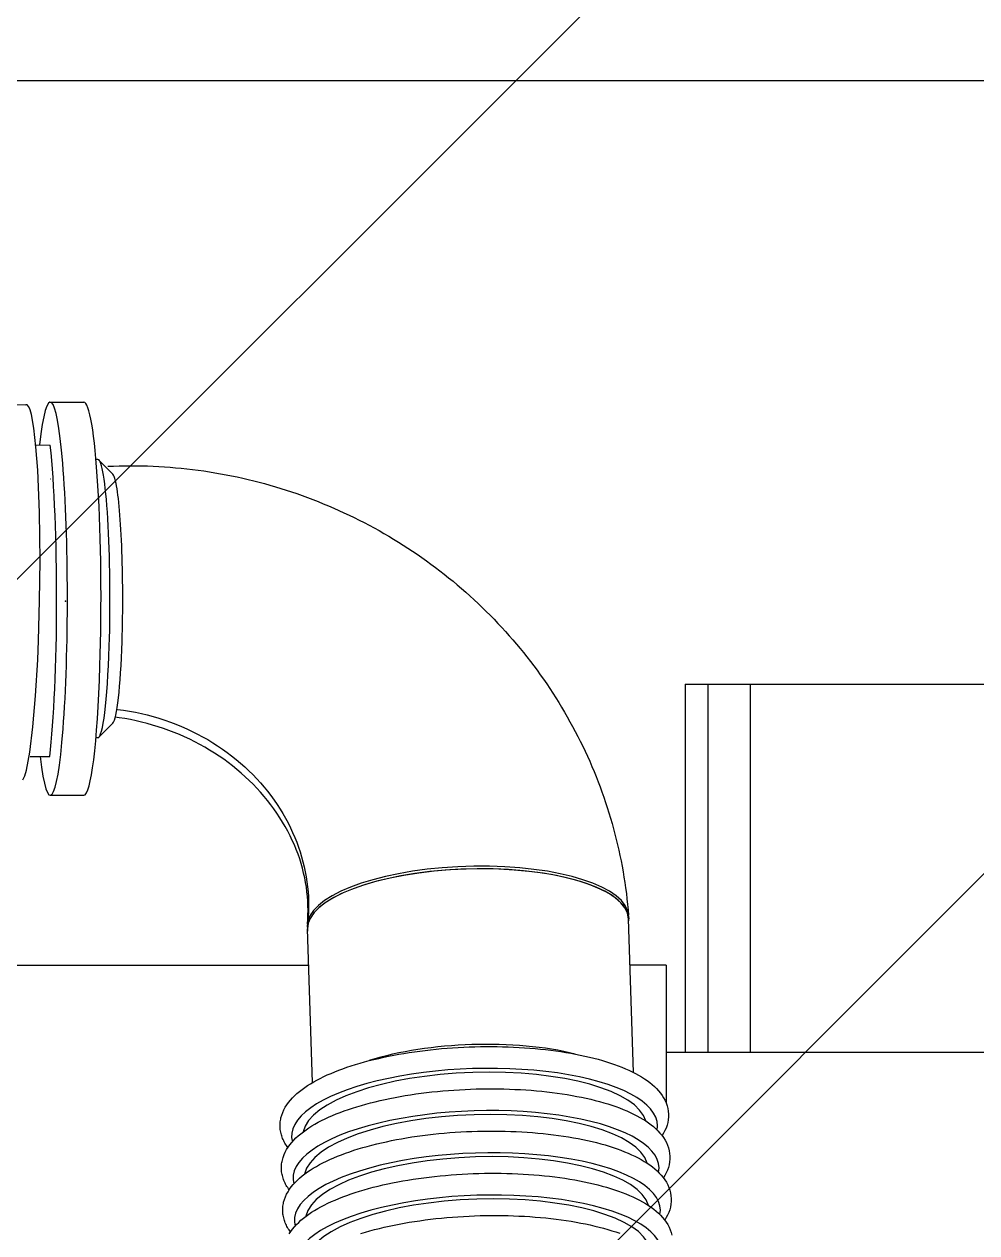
# Model space of a CAD drawing. Header units: millimetres. Extents: x 1084702 to 1166801, y 36632 to 124519.
# Drawn here: x 1103497.4 to 1103836.4, y 48082.1 to 48512.3 of the extents above; entities that cross this region are included whole.
import ezdxf

# ---------------------------------------------------------------- set-up
doc = ezdxf.new("R2010")
doc.units = ezdxf.units.MM
doc.header["$LTSCALE"] = 250
doc.layers.get('0').update_dxf_attribs({"color": 255})
doc.layers.add('%posline', color=240, linetype='Continuous')
doc.layers.add('%symbol', color=1, linetype='Continuous')
doc.styles.add('ROMANS', font='ROMANS.shx', dxfattribs={"height": 100})
doc.dimstyles.new('dott', dxfattribs={"dimscale": 100, "dimtxt": 150, "dimasz": 0.01, "dimexe": 0.5, "dimexo": 1, "dimgap": 1, "dimtad": 1, "dimdsep": 46, "dimtxsty": 'ROMANS', "dimcen": 1.5, "dimclrd": 1, "dimclre": 1, "dimclrt": 2, "dimazin": 2, "dimtfac": 1, "dimtmove": 2, "dimatfit": 3, "dimldrblk": 'DOT', "dimfxl": 1, "dimtvp": 100, "dimtolj": 1, "dimarcsym": 0})

# ---------------------------------------------------------------- blocks, each defined once
blk = doc.blocks.new('_Dot')
at = {"color": 0, "linetype": 'ByBlock', "lineweight": -2}
blk.add_line((-0.5, 0), (-1, 0), dxfattribs=at)
at = {"color": 0, "linetype": 'ByBlock', "const_width": 0.5}
blk.add_lwpolyline([(-0.25, 0, 1), (0.25, 0, 1)], format="xyb", close=True, dxfattribs=at)
blk = doc.blocks.new('GENERATOR-CENTER')
for p, q in [((-3075.61, 660), (274.39, 660)), ((-1324.23, 544.57), (-1319.81, 544.5)), ((-1319.3, 544.44), (-1319.81, 544.52)), ((-1318.8, 543.83), (-1319.3, 544.44)), ((-1318.31, 542.7), (-1318.8, 543.83)), ((-1317.84, 541.04), (-1318.31, 542.7)), ((-1311.13, 545.5), (-1299.18, 545.5)), ((-1316.97, 536.22), (-1317.84, 541.04)), ((-1316.22, 529.53), (-1316.97, 536.22)), ((-1316.65, 530.25), (-1311.15, 530.08)), ((-1315.61, 521.18), (-1316.22, 529.53)), ((-1294.2, 525), (-1294.87, 525)), ((-1315, 506.15), (-1315.61, 521.18)), ((-1288.88, 519.83), (-1293.82, 524.81)), ((-1290.6, 522.62), (-1288.6, 522.7)), ((-1288.6, 522.7), (-1286.6, 522.77)), ((-1286.6, 522.77), (-1284.59, 522.8)), ((-1284.59, 522.8), (-1282.59, 522.82)), ((-1282.59, 522.82), (-1280.58, 522.81)), ((-1280.58, 522.81), (-1278.57, 522.78)), ((-1278.57, 522.78), (-1276.56, 522.72)), ((-1276.56, 522.72), (-1274.55, 522.65)), ((-1274.55, 522.65), (-1272.54, 522.55)), ((-1272.54, 522.55), (-1270.53, 522.43)), ((-1270.53, 522.43), (-1268.52, 522.28)), ((-1268.52, 522.28), (-1266.52, 522.12)), ((-1266.52, 522.12), (-1264.51, 521.93)), ((-1264.51, 521.93), (-1262.51, 521.72)), ((-1262.51, 521.72), (-1260.51, 521.48)), ((-1260.51, 521.48), (-1258.51, 521.23)), ((-1258.51, 521.23), (-1256.51, 520.95)), ((-1256.51, 520.95), (-1254.52, 520.65)), ((-1254.52, 520.65), (-1252.53, 520.33)), ((-1311.09, 517.99), (-1311.18, 517.99)), ((-1252.53, 520.33), (-1250.55, 519.98)), ((-1250.55, 519.98), (-1248.57, 519.62)), ((-1248.57, 519.62), (-1246.6, 519.23)), ((-1246.6, 519.23), (-1244.63, 518.82)), ((-1244.63, 518.82), (-1242.67, 518.39)), ((-1242.67, 518.39), (-1240.71, 517.93)), ((-1240.71, 517.93), (-1238.76, 517.46)), ((-1238.76, 517.46), (-1236.82, 516.96)), ((-1236.82, 516.96), (-1234.89, 516.44)), ((-1234.89, 516.44), (-1232.96, 515.9)), ((-1232.96, 515.9), (-1231.03, 515.34)), ((-1231.03, 515.34), (-1229.11, 514.76)), ((-1229.11, 514.76), (-1227.2, 514.15)), ((-1227.2, 514.15), (-1225.29, 513.52)), ((-1225.29, 513.52), (-1223.39, 512.88)), ((-1223.39, 512.88), (-1221.5, 512.21)), ((-1221.5, 512.21), (-1219.61, 511.51)), ((-1219.61, 511.51), (-1217.73, 510.8)), ((-1217.73, 510.8), (-1215.86, 510.07)), ((-1215.86, 510.07), (-1213.99, 509.31)), ((-1213.99, 509.31), (-1212.14, 508.54)), ((-1212.14, 508.54), (-1210.29, 507.75)), ((-1210.29, 507.75), (-1208.45, 506.93)), ((-1314.79, 489.07), (-1315, 506.15)), ((-1208.45, 506.93), (-1206.63, 506.1)), ((-1206.63, 506.1), (-1204.81, 505.24)), ((-1204.81, 505.24), (-1203, 504.37)), ((-1203, 504.37), (-1201.2, 503.47)), ((-1201.2, 503.47), (-1199.42, 502.56)), ((-1199.42, 502.56), (-1197.64, 501.63)), ((-1197.64, 501.63), (-1195.88, 500.68)), ((-1195.88, 500.68), (-1194.13, 499.71)), ((-1194.13, 499.71), (-1192.39, 498.72)), ((-1192.39, 498.72), (-1190.66, 497.71)), ((-1190.66, 497.71), (-1188.95, 496.69)), ((-1188.95, 496.69), (-1187.25, 495.64)), ((-1187.25, 495.64), (-1185.56, 494.58)), ((-1185.56, 494.58), (-1183.89, 493.5)), ((-1183.89, 493.5), (-1182.23, 492.4)), ((-1182.23, 492.4), (-1180.58, 491.28)), ((-1180.58, 491.28), (-1178.94, 490.14)), ((-1314.92, 474.76), (-1314.79, 489.07)), ((-1178.94, 490.14), (-1177.31, 488.99)), ((-1177.31, 488.99), (-1175.7, 487.81)), ((-1175.7, 487.81), (-1174.1, 486.62)), ((-1174.1, 486.62), (-1172.51, 485.41)), ((-1172.51, 485.41), (-1170.94, 484.18)), ((-1170.94, 484.18), (-1169.38, 482.93)), ((-1169.38, 482.93), (-1167.83, 481.67)), ((-1167.83, 481.67), (-1166.3, 480.39)), ((-1166.3, 480.39), (-1164.78, 479.09)), ((-1164.78, 479.09), (-1163.28, 477.78)), ((-1163.28, 477.78), (-1161.79, 476.45)), ((-1315.32, 460.58), (-1314.92, 474.76)), ((-1161.79, 476.45), (-1160.32, 475.1)), ((-1160.32, 475.1), (-1158.87, 473.74)), ((-1158.87, 473.74), (-1157.43, 472.36)), ((-1157.43, 472.36), (-1156, 470.97)), ((-1156, 470.97), (-1154.6, 469.56)), ((-1154.6, 469.56), (-1153.21, 468.14)), ((-1153.21, 468.14), (-1151.83, 466.71)), ((-1151.83, 466.71), (-1150.48, 465.26)), ((-1150.48, 465.26), (-1149.14, 463.79)), ((-1315.61, 453.74), (-1315.32, 460.58)), ((-1149.14, 463.79), (-1147.82, 462.32)), ((-1147.82, 462.32), (-1146.52, 460.82)), ((-1146.52, 460.82), (-1145.24, 459.32)), ((-1145.24, 459.32), (-1143.97, 457.8)), ((-1143.97, 457.8), (-1142.73, 456.27)), ((-1142.73, 456.27), (-1141.5, 454.73)), ((-1316.36, 440.95), (-1315.61, 453.74)), ((-1141.5, 454.73), (-1140.29, 453.17)), ((-1140.29, 453.17), (-1139.09, 451.59)), ((-1139.09, 451.59), (-1137.92, 450)), ((-1137.92, 450), (-1136.76, 448.4)), ((-1136.76, 448.4), (-1135.62, 446.78)), ((-1135.62, 446.78), (-1134.5, 445.16)), ((-1134.5, 445.16), (-1133.39, 443.51)), ((-1133.39, 443.51), (-1132.31, 441.86)), ((-1085.25, 445), (-282.75, 445)), ((-1085.25, 445), (-1085.25, 314)), ((-1077, 314), (-1077, 445)), ((-1062, 314), (-1062, 445)), ((-1317.3, 429.82), (-1316.36, 440.95)), ((-1132.31, 441.86), (-1131.24, 440.19)), ((-1131.24, 440.19), (-1130.2, 438.52)), ((-1287.42, 436.09), (-1287.26, 436.07)), ((-1287.26, 436.07), (-1285.1, 435.78)), ((-1285.1, 435.78), (-1282.95, 435.44)), ((-1282.95, 435.44), (-1280.81, 435.04)), ((-1280.81, 435.04), (-1278.7, 434.59)), ((-1278.7, 434.59), (-1276.6, 434.09)), ((-1130.2, 438.52), (-1129.17, 436.83)), ((-1129.17, 436.83), (-1128.16, 435.13)), ((-1128.16, 435.13), (-1127.17, 433.42)), ((-1288.88, 431.17), (-1293.82, 426.19)), ((-1286.61, 433.1), (-1287.99, 433.29)), ((-1284.61, 432.79), (-1286.61, 433.1)), ((-1282.62, 432.42), (-1284.61, 432.79)), ((-1280.63, 432.01), (-1282.62, 432.42)), ((-1278.65, 431.56), (-1280.63, 432.01)), ((-1276.69, 431.06), (-1278.65, 431.56)), ((-1274.73, 430.51), (-1276.69, 431.06)), ((-1276.6, 434.09), (-1274.52, 433.53)), ((-1272.79, 429.92), (-1274.73, 430.51)), ((-1274.52, 433.53), (-1272.46, 432.93)), ((-1272.46, 432.93), (-1270.42, 432.27)), ((-1270.42, 432.27), (-1268.41, 431.57)), ((-1268.41, 431.57), (-1266.42, 430.81)), ((-1266.42, 430.81), (-1264.46, 430.01)), ((-1127.17, 433.42), (-1126.2, 431.69)), ((-1126.2, 431.69), (-1125.25, 429.96)), ((-1318.4, 420.87), (-1317.3, 429.82)), ((-1294.2, 426), (-1294.87, 426)), ((-1270.86, 429.29), (-1272.79, 429.92)), ((-1268.96, 428.61), (-1270.86, 429.29)), ((-1267.07, 427.89), (-1268.96, 428.61)), ((-1265.2, 427.12), (-1267.07, 427.89)), ((-1263.35, 426.31), (-1265.2, 427.12)), ((-1264.46, 430.01), (-1262.53, 429.16)), ((-1261.52, 425.45), (-1263.35, 426.31)), ((-1262.53, 429.16), (-1260.62, 428.26)), ((-1260.62, 428.26), (-1258.75, 427.31)), ((-1258.75, 427.31), (-1256.91, 426.33)), ((-1256.91, 426.33), (-1255.1, 425.3)), ((-1125.25, 429.96), (-1124.33, 428.22)), ((-1124.33, 428.22), (-1123.42, 426.47)), ((-1123.42, 426.47), (-1122.53, 424.71)), ((-1259.71, 424.55), (-1261.52, 425.45)), ((-1257.93, 423.61), (-1259.71, 424.55)), ((-1256.17, 422.63), (-1257.93, 423.61)), ((-1254.43, 421.61), (-1256.17, 422.63)), ((-1255.1, 425.3), (-1253.32, 424.22)), ((-1253.32, 424.22), (-1251.58, 423.11)), ((-1251.58, 423.11), (-1249.88, 421.95)), ((-1249.88, 421.95), (-1248.21, 420.76)), ((-1122.53, 424.71), (-1121.66, 422.94)), ((-1121.66, 422.94), (-1120.82, 421.16)), ((-1319.6, 414.5), (-1318.4, 420.87)), ((-1318.34, 419.26), (-1311.33, 419.26)), ((-1252.73, 420.55), (-1254.43, 421.61)), ((-1251.06, 419.45), (-1252.73, 420.55)), ((-1249.42, 418.32), (-1251.06, 419.45)), ((-1247.81, 417.15), (-1249.42, 418.32)), ((-1248.21, 420.76), (-1246.59, 419.53)), ((-1246.59, 419.53), (-1245, 418.26)), ((-1245, 418.26), (-1243.45, 416.95)), ((-1120.82, 421.16), (-1119.99, 419.38)), ((-1119.99, 419.38), (-1119.19, 417.59)), ((-1119.19, 417.59), (-1118.41, 415.79)), ((-1320.22, 412.38), (-1319.6, 414.5)), ((-1246.25, 415.95), (-1247.81, 417.15)), ((-1244.71, 414.71), (-1246.25, 415.95)), ((-1243.21, 413.43), (-1244.71, 414.71)), ((-1243.45, 416.95), (-1241.95, 415.61)), ((-1241.75, 412.12), (-1243.21, 413.43)), ((-1241.95, 415.61), (-1240.48, 414.24)), ((-1240.48, 414.24), (-1239.06, 412.84)), ((-1118.41, 415.79), (-1117.65, 413.98)), ((-1117.65, 413.98), (-1116.91, 412.16)), ((-1320.84, 411.01), (-1320.22, 412.38)), ((-1240.32, 410.78), (-1241.75, 412.12)), ((-1238.94, 409.4), (-1240.32, 410.78)), ((-1239.06, 412.84), (-1237.69, 411.4)), ((-1237.59, 408), (-1238.94, 409.4)), ((-1237.69, 411.4), (-1236.36, 409.94)), ((-1236.36, 409.94), (-1235.07, 408.44)), ((-1116.91, 412.16), (-1116.19, 410.34)), ((-1116.19, 410.34), (-1115.5, 408.51)), ((-1311.13, 405.5), (-1299.18, 405.5)), ((-1236.29, 406.57), (-1237.59, 408)), ((-1235.03, 405.12), (-1236.29, 406.57)), ((-1235.07, 408.44), (-1233.84, 406.92)), ((-1233.81, 403.64), (-1235.03, 405.12)), ((-1233.84, 406.92), (-1232.65, 405.38)), ((-1232.65, 405.38), (-1231.5, 403.8)), ((-1115.5, 408.51), (-1114.82, 406.68)), ((-1114.82, 406.68), (-1114.17, 404.83)), ((-1114.17, 404.83), (-1113.54, 402.97)), ((-1232.65, 402.14), (-1233.81, 403.64)), ((-1231.53, 400.63), (-1232.65, 402.14)), ((-1230.46, 399.09), (-1231.53, 400.63)), ((-1231.5, 403.8), (-1230.41, 402.21)), ((-1230.41, 402.21), (-1229.36, 400.6)), ((-1229.36, 400.6), (-1228.37, 398.96)), ((-1113.54, 402.97), (-1112.93, 401.11)), ((-1112.93, 401.11), (-1112.34, 399.24)), ((-1229.43, 397.52), (-1230.46, 399.09)), ((-1228.45, 395.94), (-1229.43, 397.52)), ((-1227.52, 394.34), (-1228.45, 395.94)), ((-1228.37, 398.96), (-1227.42, 397.31)), ((-1227.42, 397.31), (-1226.52, 395.64)), ((-1112.34, 399.24), (-1111.78, 397.37)), ((-1111.78, 397.37), (-1111.23, 395.48)), ((-1226.64, 392.73), (-1227.52, 394.34)), ((-1225.8, 391.1), (-1226.64, 392.73)), ((-1226.52, 395.64), (-1225.68, 393.95)), ((-1225.68, 393.95), (-1224.89, 392.25)), ((-1224.89, 392.25), (-1224.14, 390.53)), ((-1111.23, 395.48), (-1110.71, 393.59)), ((-1110.71, 393.59), (-1110.21, 391.7)), ((-1110.21, 391.7), (-1109.73, 389.8)), ((-1225.02, 389.46), (-1225.8, 391.1)), ((-1224.28, 387.81), (-1225.02, 389.46)), ((-1223.6, 386.15), (-1224.28, 387.81)), ((-1224.14, 390.53), (-1223.45, 388.8)), ((-1223.45, 388.8), (-1222.81, 387.07)), ((-1109.73, 389.8), (-1109.27, 387.89)), ((-1109.27, 387.89), (-1108.83, 385.98)), ((-1222.97, 384.49), (-1223.6, 386.15)), ((-1222.39, 382.83), (-1222.97, 384.49)), ((-1222.81, 387.07), (-1222.23, 385.32)), ((-1222.23, 385.32), (-1221.69, 383.56)), ((-1221.69, 383.56), (-1221.21, 381.8)), ((-1108.83, 385.98), (-1108.42, 384.06)), ((-1108.42, 384.06), (-1108.03, 382.15)), ((-1221.87, 381.17), (-1222.39, 382.83)), ((-1221.39, 379.5), (-1221.87, 381.17)), ((-1220.97, 377.83), (-1221.39, 379.5)), ((-1221.21, 381.8), (-1220.78, 380.04)), ((-1220.78, 380.04), (-1220.4, 378.27)), ((-1108.03, 382.15), (-1107.66, 380.22)), ((-1107.66, 380.22), (-1107.31, 378.3)), ((-1220.6, 376.16), (-1220.97, 377.83)), ((-1220.28, 374.48), (-1220.6, 376.16)), ((-1220.4, 378.27), (-1220.08, 376.49)), ((-1220.01, 372.81), (-1220.28, 374.48)), ((-1220.08, 376.49), (-1219.8, 374.72)), ((-1219.8, 374.72), (-1219.58, 372.95)), ((-1107.31, 378.3), (-1106.99, 376.37)), ((-1106.99, 376.37), (-1106.69, 374.43)), ((-1106.69, 374.43), (-1106.41, 372.5)), ((-1219.79, 371.15), (-1220.01, 372.81)), ((-1219.62, 369.48), (-1219.79, 371.15)), ((-1219.58, 372.95), (-1219.41, 371.18)), ((-1219.41, 371.18), (-1219.3, 369.41)), ((-1106.41, 372.5), (-1106.15, 370.56)), ((-1106.15, 370.56), (-1105.92, 368.62)), ((-1219.5, 367.83), (-1219.62, 369.48)), ((-1219.43, 366.18), (-1219.5, 367.83)), ((-1219.41, 364.54), (-1219.43, 366.18)), ((-1219.3, 369.41), (-1219.23, 367.65)), ((-1219.22, 365.89), (-1219.26, 364.14)), ((-1219.23, 367.65), (-1219.22, 365.89)), ((-1105.92, 368.62), (-1105.7, 366.68)), ((-1105.7, 366.68), (-1105.52, 364.74)), ((-1219.52, 361.3), (-1219.44, 362.91)), ((-1219.34, 362.4), (-1219.48, 360.67)), ((-1219.44, 362.91), (-1219.41, 364.54)), ((-1219.26, 364.14), (-1219.34, 362.4)), ((-1105.52, 364.74), (-1105.35, 362.8)), ((-1103.61, 306.85), (-1105.35, 361.55)), ((-1105.33, 362.49), (-1105.3, 361.55)), ((-1219.67, 358.86), (-1219.64, 357.92)), ((-1219.64, 359.7), (-1219.52, 361.3)), ((-1217.86, 303.22), (-1219.59, 357.92)), ((-1325.61, 345.06), (-1219.18, 345.06)), ((-1092, 345), (-1104.83, 345)), ((-1092, 345), (-1092, 296.01)), ((-1183.42, 313.92), (-1181.54, 314.2)), ((-1181.54, 314.2), (-1179.65, 314.46)), ((-1179.65, 314.46), (-1177.73, 314.7)), ((-1177.73, 314.7), (-1175.81, 314.92)), ((-1175.81, 314.92), (-1173.87, 315.13)), ((-1173.87, 315.13), (-1171.91, 315.31)), ((-1171.91, 315.31), (-1169.95, 315.47)), ((-1169.95, 315.47), (-1167.98, 315.61)), ((-1167.98, 315.61), (-1166.01, 315.74)), ((-1166.01, 315.74), (-1164.03, 315.84)), ((-1164.03, 315.84), (-1162.04, 315.92)), ((-1162.04, 315.92), (-1160.06, 315.99)), ((-1160.06, 315.99), (-1158.07, 316.03)), ((-1158.07, 316.03), (-1156.09, 316.05)), ((-1156.09, 316.05), (-1154.11, 316.05)), ((-1154.11, 316.05), (-1152.13, 316.03)), ((-1152.13, 316.03), (-1150.17, 316)), ((-1150.17, 316), (-1148.21, 315.94)), ((-1148.21, 315.94), (-1146.26, 315.86)), ((-1146.26, 315.86), (-1144.32, 315.76)), ((-1144.32, 315.76), (-1142.4, 315.64)), ((-1142.4, 315.64), (-1140.49, 315.5)), ((-1140.49, 315.5), (-1138.6, 315.34)), ((-1138.6, 315.34), (-1136.72, 315.16)), ((-1136.72, 315.16), (-1134.87, 314.96)), ((-1134.87, 314.96), (-1133.04, 314.74)), ((-1133.04, 314.74), (-1131.23, 314.5)), ((-1131.23, 314.5), (-1129.44, 314.24)), ((-1129.44, 314.24), (-1127.68, 313.97)), ((-1202.48, 309.67), (-1200.9, 310.14)), ((-1200.9, 310.14), (-1199.28, 310.6)), ((-1199.28, 310.6), (-1197.63, 311.04)), ((-1197.63, 311.04), (-1195.95, 311.46)), ((-1195.95, 311.46), (-1194.23, 311.86)), ((-1194.23, 311.86), (-1192.49, 312.25)), ((-1192.49, 312.25), (-1190.73, 312.62)), ((-1190.73, 312.62), (-1188.94, 312.97)), ((-1188.94, 312.97), (-1187.12, 313.31)), ((-1187.12, 313.31), (-1185.28, 313.62)), ((-1185.28, 313.62), (-1183.42, 313.92)), ((-1127.68, 313.97), (-1125.95, 313.67)), ((-1125.95, 313.67), (-1124.24, 313.36)), ((-1124.24, 313.36), (-1122.57, 313.02)), ((-1122.57, 313.02), (-1120.92, 312.67)), ((-1120.92, 312.67), (-1119.31, 312.3)), ((-1119.31, 312.3), (-1117.73, 311.91)), ((-1117.73, 311.91), (-1116.19, 311.51)), ((-1116.19, 311.51), (-1114.68, 311.08)), ((-1114.68, 311.08), (-1113.21, 310.64)), ((-1113.21, 310.64), (-1111.78, 310.18)), ((-1111.78, 310.18), (-1110.39, 309.7)), ((-1092, 314), (-272, 314)), ((-1213.83, 305.34), (-1212.56, 305.94)), ((-1212.56, 305.94), (-1211.23, 306.52)), ((-1211.23, 306.52), (-1209.87, 307.08)), ((-1209.87, 307.08), (-1208.47, 307.63)), ((-1208.47, 307.63), (-1207.03, 308.16)), ((-1207.03, 308.16), (-1205.55, 308.68)), ((-1205.55, 308.68), (-1204.04, 309.18)), ((-1204.04, 309.18), (-1202.48, 309.67)), ((-1110.39, 309.7), (-1109.03, 309.21)), ((-1109.03, 309.21), (-1107.72, 308.7)), ((-1107.72, 308.7), (-1106.45, 308.17)), ((-1106.45, 308.17), (-1105.22, 307.62)), ((-1105.22, 307.62), (-1104.03, 307.06)), ((-1104.03, 307.06), (-1102.89, 306.47)), ((-1102.89, 306.47), (-1101.79, 305.87)), ((-1101.79, 305.87), (-1100.74, 305.25)), ((-1221.56, 300.76), (-1220.59, 301.47)), ((-1220.59, 301.47), (-1219.58, 302.15)), ((-1219.58, 302.15), (-1218.52, 302.82)), ((-1218.52, 302.82), (-1217.41, 303.47)), ((-1217.41, 303.47), (-1216.27, 304.11)), ((-1216.27, 304.11), (-1215.07, 304.73)), ((-1215.07, 304.73), (-1213.83, 305.34)), ((-1100.74, 305.25), (-1099.73, 304.61)), ((-1099.73, 304.61), (-1098.77, 303.95)), ((-1098.77, 303.95), (-1097.85, 303.27)), ((-1097.85, 303.27), (-1096.98, 302.57)), ((-1096.98, 302.57), (-1096.16, 301.84)), ((-1096.16, 301.84), (-1095.4, 301.09)), ((-1226.34, 296.15), (-1225.67, 296.97)), ((-1225.67, 296.97), (-1224.95, 297.77)), ((-1224.95, 297.77), (-1224.18, 298.55)), ((-1224.18, 298.55), (-1223.35, 299.31)), ((-1223.35, 299.31), (-1222.48, 300.04)), ((-1222.48, 300.04), (-1221.56, 300.76)), ((-1193.76, 296.83), (-1192.02, 297.22)), ((-1192.02, 297.22), (-1190.25, 297.59)), ((-1190.25, 297.59), (-1188.46, 297.94)), ((-1188.46, 297.94), (-1186.64, 298.28)), ((-1186.64, 298.28), (-1184.8, 298.59)), ((-1184.8, 298.59), (-1182.94, 298.89)), ((-1182.94, 298.89), (-1181.07, 299.17)), ((-1181.07, 299.17), (-1179.17, 299.43)), ((-1179.17, 299.43), (-1177.26, 299.67)), ((-1177.26, 299.67), (-1175.33, 299.89)), ((-1175.33, 299.89), (-1173.39, 300.09)), ((-1173.39, 300.09), (-1171.44, 300.28)), ((-1171.44, 300.28), (-1169.48, 300.44)), ((-1169.48, 300.44), (-1167.51, 300.58)), ((-1167.51, 300.58), (-1165.53, 300.7)), ((-1165.53, 300.7), (-1163.55, 300.81)), ((-1163.55, 300.81), (-1161.56, 300.89)), ((-1161.56, 300.89), (-1159.58, 300.95)), ((-1159.58, 300.95), (-1157.59, 301)), ((-1157.59, 301), (-1155.61, 301.02)), ((-1155.61, 301.02), (-1153.63, 301.02)), ((-1153.63, 301.02), (-1151.66, 301)), ((-1151.66, 301), (-1149.69, 300.96)), ((-1149.69, 300.96), (-1147.73, 300.9)), ((-1147.73, 300.9), (-1145.78, 300.82)), ((-1145.78, 300.82), (-1143.84, 300.73)), ((-1143.84, 300.73), (-1141.92, 300.61)), ((-1141.92, 300.61), (-1140.01, 300.47)), ((-1140.01, 300.47), (-1138.12, 300.31)), ((-1138.12, 300.31), (-1136.24, 300.13)), ((-1136.24, 300.13), (-1134.39, 299.93)), ((-1134.39, 299.93), (-1132.56, 299.71)), ((-1132.56, 299.71), (-1130.75, 299.47)), ((-1130.75, 299.47), (-1128.96, 299.21)), ((-1128.96, 299.21), (-1127.2, 298.94)), ((-1127.2, 298.94), (-1125.47, 298.64)), ((-1125.47, 298.64), (-1123.76, 298.32)), ((-1123.76, 298.32), (-1122.09, 297.99)), ((-1122.09, 297.99), (-1120.45, 297.64)), ((-1120.45, 297.64), (-1118.83, 297.27)), ((-1118.83, 297.27), (-1117.26, 296.88)), ((-1117.26, 296.88), (-1115.71, 296.47)), ((-1095.4, 301.09), (-1094.68, 300.31)), ((-1094.68, 300.31), (-1094.02, 299.5)), ((-1094.02, 299.5), (-1093.41, 298.66)), ((-1093.41, 298.66), (-1092.87, 297.79)), ((-1092.87, 297.79), (-1092.39, 296.89)), ((-1092.39, 296.89), (-1091.98, 295.96)), ((-1228.77, 291.65), (-1228.41, 292.6)), ((-1228.41, 292.6), (-1227.99, 293.53)), ((-1227.99, 293.53), (-1227.5, 294.43)), ((-1227.5, 294.43), (-1226.95, 295.3)), ((-1226.95, 295.3), (-1226.34, 296.15)), ((-1209.39, 292.05), (-1207.99, 292.6)), ((-1207.99, 292.6), (-1206.55, 293.13)), ((-1206.55, 293.13), (-1205.07, 293.65)), ((-1205.07, 293.65), (-1203.56, 294.15)), ((-1203.56, 294.15), (-1202.01, 294.64)), ((-1202.01, 294.64), (-1200.42, 295.11)), ((-1200.42, 295.11), (-1198.8, 295.57)), ((-1198.8, 295.57), (-1197.15, 296)), ((-1197.15, 296), (-1195.47, 296.43)), ((-1195.47, 296.43), (-1193.76, 296.83)), ((-1115.71, 296.47), (-1114.21, 296.05)), ((-1114.21, 296.05), (-1112.73, 295.61)), ((-1112.73, 295.61), (-1111.3, 295.15)), ((-1111.3, 295.15), (-1109.91, 294.67)), ((-1109.91, 294.67), (-1108.55, 294.18)), ((-1108.55, 294.18), (-1107.24, 293.66)), ((-1107.24, 293.66), (-1105.97, 293.14)), ((-1105.97, 293.14), (-1104.74, 292.59)), ((-1104.74, 292.59), (-1103.55, 292.02)), ((-1091.98, 295.96), (-1091.64, 295)), ((-1091.64, 295), (-1091.39, 294.02)), ((-1091.39, 294.02), (-1091.22, 293.02)), ((-1091.22, 293.02), (-1091.14, 292.01)), ((-1229.37, 287.9), (-1229.36, 288.37)), ((-1229.36, 288.37), (-1229.33, 288.83)), ((-1229.33, 288.83), (-1229.29, 289.29)), ((-1229.29, 289.29), (-1229.22, 289.76)), ((-1229.22, 289.76), (-1229.14, 290.21)), ((-1229.14, 290.21), (-1229.04, 290.67)), ((-1229.04, 290.67), (-1228.77, 291.65)), ((-1218.04, 287.79), (-1216.94, 288.44)), ((-1216.94, 288.44), (-1215.79, 289.08)), ((-1215.79, 289.08), (-1214.59, 289.7)), ((-1214.59, 289.7), (-1213.36, 290.31)), ((-1213.36, 290.31), (-1212.08, 290.9)), ((-1212.08, 290.9), (-1210.76, 291.48)), ((-1210.76, 291.48), (-1209.39, 292.05)), ((-1103.55, 292.02), (-1102.41, 291.44)), ((-1102.41, 291.44), (-1101.31, 290.84)), ((-1101.31, 290.84), (-1100.26, 290.22)), ((-1100.26, 290.22), (-1099.25, 289.58)), ((-1099.25, 289.58), (-1098.29, 288.92)), ((-1098.29, 288.92), (-1097.37, 288.24)), ((-1091.41, 288.99), (-1091.67, 288.01)), ((-1091.24, 289.99), (-1091.41, 288.99)), ((-1091.14, 291), (-1091.24, 289.99)), ((-1091.14, 292.01), (-1091.14, 291)), ((-1229.36, 287.43), (-1229.37, 287.9)), ((-1229.33, 286.97), (-1229.36, 287.43)), ((-1229.28, 286.51), (-1229.33, 286.97)), ((-1229.22, 286.04), (-1229.28, 286.51)), ((-1229.13, 285.59), (-1229.22, 286.04)), ((-1229.03, 285.13), (-1229.13, 285.59)), ((-1228.91, 284.68), (-1229.03, 285.13)), ((-1228.78, 284.23), (-1228.91, 284.68)), ((-1228.62, 283.79), (-1228.78, 284.23)), ((-1223.7, 283.52), (-1222.87, 284.27)), ((-1222.87, 284.27), (-1222, 285.01)), ((-1222, 285.01), (-1221.08, 285.73)), ((-1221.08, 285.73), (-1220.12, 286.43)), ((-1220.12, 286.43), (-1219.1, 287.12)), ((-1219.1, 287.12), (-1218.04, 287.79)), ((-1182.47, 283.86), (-1180.59, 284.14)), ((-1180.59, 284.14), (-1178.69, 284.4)), ((-1178.69, 284.4), (-1176.78, 284.64)), ((-1176.78, 284.64), (-1174.85, 284.86)), ((-1174.85, 284.86), (-1172.91, 285.06)), ((-1172.91, 285.06), (-1170.96, 285.24)), ((-1170.96, 285.24), (-1169, 285.41)), ((-1169, 285.41), (-1167.03, 285.55)), ((-1167.03, 285.55), (-1165.05, 285.67)), ((-1165.05, 285.67), (-1163.07, 285.78)), ((-1163.07, 285.78), (-1161.09, 285.86)), ((-1161.09, 285.86), (-1159.1, 285.92)), ((-1159.1, 285.92), (-1157.12, 285.96)), ((-1157.12, 285.96), (-1155.13, 285.99)), ((-1155.13, 285.99), (-1153.15, 285.99)), ((-1153.15, 285.99), (-1151.18, 285.97)), ((-1151.18, 285.97), (-1149.21, 285.93)), ((-1149.21, 285.93), (-1147.25, 285.87)), ((-1147.25, 285.87), (-1145.3, 285.79)), ((-1145.3, 285.79), (-1143.37, 285.69)), ((-1143.37, 285.69), (-1141.44, 285.57)), ((-1141.44, 285.57), (-1139.53, 285.43)), ((-1139.53, 285.43), (-1137.64, 285.27)), ((-1137.64, 285.27), (-1135.77, 285.09)), ((-1135.77, 285.09), (-1133.91, 284.89)), ((-1133.91, 284.89), (-1132.08, 284.68)), ((-1132.08, 284.68), (-1130.27, 284.44)), ((-1130.27, 284.44), (-1128.48, 284.18)), ((-1128.48, 284.18), (-1126.72, 283.9)), ((-1097.37, 288.24), (-1096.51, 287.54)), ((-1096.51, 287.54), (-1095.69, 286.81)), ((-1095.69, 286.81), (-1094.92, 286.05)), ((-1094.92, 286.05), (-1094.2, 285.27)), ((-1094.2, 285.27), (-1093.54, 284.46)), ((-1093.54, 284.46), (-1092.93, 283.63)), ((-1092.9, 285.22), (-1093.44, 284.34)), ((-1092.42, 286.12), (-1092.9, 285.22)), ((-1092.01, 287.06), (-1092.42, 286.12)), ((-1091.67, 288.01), (-1092.01, 287.06)), ((-1228.45, 283.36), (-1228.62, 283.79)), ((-1228.27, 282.93), (-1228.45, 283.36)), ((-1228.07, 282.51), (-1228.27, 282.93)), ((-1227.85, 282.09), (-1228.07, 282.51)), ((-1227.63, 281.68), (-1227.85, 282.09)), ((-1227.38, 281.28), (-1227.63, 281.68)), ((-1227.13, 280.88), (-1227.38, 281.28)), ((-1226.86, 280.49), (-1227.13, 280.88)), ((-1227.02, 279.4), (-1226.47, 280.27)), ((-1226.58, 280.11), (-1226.86, 280.49)), ((-1226.47, 280.27), (-1225.86, 281.12)), ((-1225.86, 281.12), (-1225.19, 281.94)), ((-1225.19, 281.94), (-1224.47, 282.74)), ((-1224.47, 282.74), (-1223.7, 283.52)), ((-1201.53, 279.61), (-1199.94, 280.08)), ((-1199.94, 280.08), (-1198.32, 280.53)), ((-1198.32, 280.53), (-1196.67, 280.97)), ((-1196.67, 280.97), (-1194.99, 281.39)), ((-1194.99, 281.39), (-1193.28, 281.8)), ((-1193.28, 281.8), (-1191.54, 282.19)), ((-1191.54, 282.19), (-1189.77, 282.56)), ((-1189.77, 282.56), (-1187.98, 282.91)), ((-1187.98, 282.91), (-1186.16, 283.24)), ((-1186.16, 283.24), (-1184.33, 283.56)), ((-1184.33, 283.56), (-1182.47, 283.86)), ((-1126.72, 283.9), (-1124.99, 283.61)), ((-1124.99, 283.61), (-1123.29, 283.29)), ((-1123.29, 283.29), (-1121.61, 282.96)), ((-1121.61, 282.96), (-1119.97, 282.61)), ((-1119.97, 282.61), (-1118.36, 282.24)), ((-1118.36, 282.24), (-1116.78, 281.85)), ((-1116.78, 281.85), (-1115.24, 281.44)), ((-1115.24, 281.44), (-1113.73, 281.02)), ((-1113.73, 281.02), (-1112.26, 280.58)), ((-1112.26, 280.58), (-1110.82, 280.12)), ((-1110.82, 280.12), (-1109.43, 279.64)), ((-1092.93, 283.63), (-1092.39, 282.76)), ((-1092.39, 282.76), (-1091.91, 281.86)), ((-1091.91, 281.86), (-1091.5, 280.93)), ((-1091.5, 280.93), (-1091.17, 279.97)), ((-1091.17, 279.97), (-1090.91, 278.99)), ((-1228.66, 275.18), (-1228.56, 275.64)), ((-1228.56, 275.64), (-1228.29, 276.61)), ((-1228.29, 276.61), (-1227.94, 277.57)), ((-1227.94, 277.57), (-1227.51, 278.49)), ((-1227.51, 278.49), (-1227.02, 279.4)), ((-1212.88, 275.28), (-1211.6, 275.87)), ((-1211.6, 275.87), (-1210.28, 276.45)), ((-1210.28, 276.45), (-1208.92, 277.02)), ((-1208.92, 277.02), (-1207.52, 277.56)), ((-1207.52, 277.56), (-1206.07, 278.1)), ((-1206.07, 278.1), (-1204.6, 278.62)), ((-1204.6, 278.62), (-1203.08, 279.12)), ((-1203.08, 279.12), (-1201.53, 279.61)), ((-1109.43, 279.64), (-1108.08, 279.14)), ((-1108.08, 279.14), (-1106.76, 278.63)), ((-1106.76, 278.63), (-1105.49, 278.1)), ((-1105.49, 278.1), (-1104.26, 277.56)), ((-1104.26, 277.56), (-1103.08, 276.99)), ((-1103.08, 276.99), (-1101.93, 276.41)), ((-1101.93, 276.41), (-1100.84, 275.81)), ((-1100.84, 275.81), (-1099.78, 275.19)), ((-1090.91, 278.99), (-1090.74, 277.99)), ((-1090.66, 275.97), (-1090.76, 274.96)), ((-1090.74, 277.99), (-1090.66, 276.98)), ((-1090.66, 276.98), (-1090.66, 275.97)), ((-1228.89, 272.87), (-1228.88, 273.33)), ((-1228.88, 272.4), (-1228.89, 272.87)), ((-1228.88, 273.33), (-1228.85, 273.8)), ((-1228.85, 271.94), (-1228.88, 272.4)), ((-1228.85, 273.8), (-1228.81, 274.26)), ((-1228.81, 271.47), (-1228.85, 271.94)), ((-1228.81, 274.26), (-1228.74, 274.72)), ((-1228.74, 271.01), (-1228.81, 271.47)), ((-1228.74, 274.72), (-1228.66, 275.18)), ((-1220.61, 270.7), (-1219.64, 271.4)), ((-1219.64, 271.4), (-1218.62, 272.09)), ((-1218.62, 272.09), (-1217.56, 272.75)), ((-1217.56, 272.75), (-1216.46, 273.41)), ((-1216.46, 273.41), (-1215.31, 274.05)), ((-1215.31, 274.05), (-1214.12, 274.67)), ((-1214.12, 274.67), (-1212.88, 275.28)), ((-1099.78, 275.19), (-1098.77, 274.55)), ((-1098.77, 274.55), (-1097.81, 273.89)), ((-1097.81, 273.89), (-1096.89, 273.21)), ((-1096.89, 273.21), (-1096.03, 272.5)), ((-1096.03, 272.5), (-1095.21, 271.78)), ((-1095.21, 271.78), (-1094.44, 271.02)), ((-1091.94, 271.09), (-1092.42, 270.19)), ((-1091.53, 272.02), (-1091.94, 271.09)), ((-1091.2, 272.98), (-1091.53, 272.02)), ((-1090.94, 273.96), (-1091.2, 272.98)), ((-1090.76, 274.96), (-1090.94, 273.96)), ((-1228.66, 270.55), (-1228.74, 271.01)), ((-1228.55, 270.1), (-1228.66, 270.55)), ((-1228.44, 269.65), (-1228.55, 270.1)), ((-1228.3, 269.2), (-1228.44, 269.65)), ((-1228.15, 268.76), (-1228.3, 269.2)), ((-1227.98, 268.33), (-1228.15, 268.76)), ((-1227.79, 267.9), (-1227.98, 268.33)), ((-1227.59, 267.48), (-1227.79, 267.9)), ((-1227.38, 267.06), (-1227.59, 267.48)), ((-1227.15, 266.65), (-1227.38, 267.06)), ((-1225.38, 266.09), (-1224.71, 266.91)), ((-1224.71, 266.91), (-1223.99, 267.71)), ((-1223.99, 267.71), (-1223.22, 268.49)), ((-1223.22, 268.49), (-1222.4, 269.24)), ((-1222.4, 269.24), (-1221.53, 269.98)), ((-1221.53, 269.98), (-1220.61, 270.7)), ((-1194.51, 266.36), (-1192.8, 266.77)), ((-1192.8, 266.77), (-1191.06, 267.15)), ((-1191.06, 267.15), (-1189.3, 267.52)), ((-1189.3, 267.52), (-1187.5, 267.88)), ((-1187.5, 267.88), (-1185.69, 268.21)), ((-1185.69, 268.21), (-1183.85, 268.53)), ((-1183.85, 268.53), (-1181.99, 268.82)), ((-1181.99, 268.82), (-1180.11, 269.1)), ((-1180.11, 269.1), (-1178.21, 269.36)), ((-1178.21, 269.36), (-1176.3, 269.6)), ((-1176.3, 269.6), (-1174.37, 269.83)), ((-1174.37, 269.83), (-1172.43, 270.03)), ((-1172.43, 270.03), (-1170.48, 270.21)), ((-1170.48, 270.21), (-1168.52, 270.37)), ((-1168.52, 270.37), (-1166.55, 270.52)), ((-1166.55, 270.52), (-1164.57, 270.64)), ((-1164.57, 270.64), (-1162.59, 270.74)), ((-1162.59, 270.74), (-1160.61, 270.83)), ((-1160.61, 270.83), (-1158.62, 270.89)), ((-1158.62, 270.89), (-1156.64, 270.93)), ((-1156.64, 270.93), (-1154.66, 270.95)), ((-1154.66, 270.95), (-1152.68, 270.96)), ((-1152.68, 270.96), (-1150.7, 270.94)), ((-1150.7, 270.94), (-1148.73, 270.9)), ((-1148.73, 270.9), (-1146.77, 270.84)), ((-1146.77, 270.84), (-1144.82, 270.76)), ((-1144.82, 270.76), (-1142.89, 270.66)), ((-1142.89, 270.66), (-1140.96, 270.54)), ((-1140.96, 270.54), (-1139.06, 270.4)), ((-1139.06, 270.4), (-1137.16, 270.24)), ((-1137.16, 270.24), (-1135.29, 270.06)), ((-1135.29, 270.06), (-1133.44, 269.86)), ((-1133.44, 269.86), (-1131.6, 269.64)), ((-1131.6, 269.64), (-1129.79, 269.41)), ((-1129.79, 269.41), (-1128.01, 269.15)), ((-1128.01, 269.15), (-1126.25, 268.87)), ((-1126.25, 268.87), (-1124.51, 268.57)), ((-1124.51, 268.57), (-1122.81, 268.26)), ((-1122.81, 268.26), (-1121.13, 267.93)), ((-1121.13, 267.93), (-1119.49, 267.57)), ((-1119.49, 267.57), (-1117.88, 267.2)), ((-1117.88, 267.2), (-1116.3, 266.82)), ((-1116.3, 266.82), (-1114.76, 266.41)), ((-1094.44, 271.02), (-1093.72, 270.24)), ((-1093.72, 270.24), (-1093.06, 269.43)), ((-1093.06, 269.43), (-1092.45, 268.59)), ((-1092.42, 270.19), (-1092.96, 269.31)), ((-1092.45, 268.59), (-1091.91, 267.73)), ((-1091.91, 267.73), (-1091.43, 266.83)), ((-1091.43, 266.83), (-1091.02, 265.9)), ((-1227.81, 261.58), (-1227.46, 262.53)), ((-1227.46, 262.53), (-1227.03, 263.46)), ((-1226.91, 266.25), (-1227.15, 266.65)), ((-1227.03, 263.46), (-1226.54, 264.36)), ((-1226.65, 265.85), (-1226.91, 266.25)), ((-1226.38, 265.46), (-1226.65, 265.85)), ((-1226.54, 264.36), (-1225.99, 265.24)), ((-1226.1, 265.08), (-1226.38, 265.46)), ((-1225.99, 265.24), (-1225.38, 266.09)), ((-1208.44, 261.98), (-1207.04, 262.53)), ((-1207.04, 262.53), (-1205.6, 263.07)), ((-1205.6, 263.07), (-1204.12, 263.58)), ((-1204.12, 263.58), (-1202.6, 264.09)), ((-1202.6, 264.09), (-1201.05, 264.58)), ((-1201.05, 264.58), (-1199.47, 265.05)), ((-1199.47, 265.05), (-1197.85, 265.5)), ((-1197.85, 265.5), (-1196.2, 265.94)), ((-1196.2, 265.94), (-1194.51, 266.36)), ((-1114.76, 266.41), (-1113.25, 265.98)), ((-1113.25, 265.98), (-1111.78, 265.54)), ((-1111.78, 265.54), (-1110.35, 265.08)), ((-1110.35, 265.08), (-1108.95, 264.61)), ((-1108.95, 264.61), (-1107.6, 264.11)), ((-1107.6, 264.11), (-1106.29, 263.6)), ((-1106.29, 263.6), (-1105.01, 263.07)), ((-1105.01, 263.07), (-1103.79, 262.52)), ((-1103.79, 262.52), (-1102.6, 261.96)), ((-1091.02, 265.9), (-1090.69, 264.94)), ((-1090.69, 264.94), (-1090.44, 263.96)), ((-1090.44, 263.96), (-1090.26, 262.96)), ((-1090.26, 262.96), (-1090.18, 261.95)), ((-1228.41, 257.84), (-1228.4, 258.3)), ((-1228.4, 258.3), (-1228.38, 258.77)), ((-1228.38, 258.77), (-1228.33, 259.23)), ((-1228.33, 259.23), (-1228.27, 259.69)), ((-1228.27, 259.69), (-1228.19, 260.15)), ((-1228.19, 260.15), (-1228.09, 260.61)), ((-1228.09, 260.61), (-1227.81, 261.58)), ((-1217.09, 257.72), (-1215.98, 258.38)), ((-1215.98, 258.38), (-1214.83, 259.01)), ((-1214.83, 259.01), (-1213.64, 259.64)), ((-1213.64, 259.64), (-1212.4, 260.25)), ((-1212.4, 260.25), (-1211.12, 260.84)), ((-1211.12, 260.84), (-1209.8, 261.42)), ((-1209.8, 261.42), (-1208.44, 261.98)), ((-1102.6, 261.96), (-1101.46, 261.38)), ((-1101.46, 261.38), (-1100.36, 260.78)), ((-1100.36, 260.78), (-1099.3, 260.16)), ((-1099.3, 260.16), (-1098.3, 259.52)), ((-1098.3, 259.52), (-1097.33, 258.86)), ((-1097.33, 258.86), (-1096.42, 258.18)), ((-1096.42, 258.18), (-1095.55, 257.47)), ((-1090.46, 258.93), (-1090.72, 257.95)), ((-1090.28, 259.93), (-1090.46, 258.93)), ((-1090.19, 260.94), (-1090.28, 259.93)), ((-1090.18, 261.95), (-1090.19, 260.94)), ((-1228.4, 257.37), (-1228.41, 257.84)), ((-1228.38, 256.9), (-1228.4, 257.37)), ((-1228.33, 256.44), (-1228.38, 256.9)), ((-1228.26, 255.98), (-1228.33, 256.44)), ((-1228.18, 255.52), (-1228.26, 255.98)), ((-1228.08, 255.07), (-1228.18, 255.52)), ((-1227.96, 254.62), (-1228.08, 255.07)), ((-1227.82, 254.17), (-1227.96, 254.62)), ((-1227.67, 253.73), (-1227.82, 254.17)), ((-1222.74, 253.45), (-1221.92, 254.21)), ((-1221.92, 254.21), (-1221.05, 254.95)), ((-1221.05, 254.95), (-1220.13, 255.67)), ((-1220.13, 255.67), (-1219.16, 256.37)), ((-1219.16, 256.37), (-1218.15, 257.05)), ((-1218.15, 257.05), (-1217.09, 257.72)), ((-1181.51, 253.79), (-1179.63, 254.07)), ((-1179.63, 254.07), (-1177.74, 254.33)), ((-1177.74, 254.33), (-1175.82, 254.57)), ((-1175.82, 254.57), (-1173.9, 254.79)), ((-1173.9, 254.79), (-1171.96, 255)), ((-1171.96, 255), (-1170, 255.18)), ((-1170, 255.18), (-1168.04, 255.34)), ((-1168.04, 255.34), (-1166.07, 255.48)), ((-1166.07, 255.48), (-1164.1, 255.61)), ((-1164.1, 255.61), (-1162.12, 255.71)), ((-1162.12, 255.71), (-1160.13, 255.79)), ((-1160.13, 255.79), (-1158.15, 255.86)), ((-1158.15, 255.86), (-1156.16, 255.9)), ((-1156.16, 255.9), (-1154.18, 255.92)), ((-1154.18, 255.92), (-1152.2, 255.92)), ((-1152.2, 255.92), (-1150.22, 255.9)), ((-1150.22, 255.9), (-1148.26, 255.87)), ((-1148.26, 255.87), (-1146.3, 255.81)), ((-1146.3, 255.81), (-1144.35, 255.73)), ((-1144.35, 255.73), (-1142.41, 255.63)), ((-1142.41, 255.63), (-1140.49, 255.51)), ((-1140.49, 255.51), (-1138.58, 255.37)), ((-1138.58, 255.37), (-1136.69, 255.21)), ((-1136.69, 255.21), (-1134.81, 255.03)), ((-1134.81, 255.03), (-1132.96, 254.83)), ((-1132.96, 254.83), (-1131.12, 254.61)), ((-1131.12, 254.61), (-1129.31, 254.37)), ((-1129.31, 254.37), (-1127.53, 254.12)), ((-1127.53, 254.12), (-1125.77, 253.84)), ((-1095.55, 257.47), (-1094.73, 256.74)), ((-1094.73, 256.74), (-1093.96, 255.99)), ((-1093.96, 255.99), (-1093.25, 255.21)), ((-1093.25, 255.21), (-1092.58, 254.4)), ((-1092.58, 254.4), (-1091.98, 253.56)), ((-1091.95, 255.15), (-1092.49, 254.27)), ((-1091.47, 256.06), (-1091.95, 255.15)), ((-1091.06, 256.99), (-1091.47, 256.06)), ((-1090.72, 257.95), (-1091.06, 256.99)), ((-1227.5, 253.3), (-1227.67, 253.73)), ((-1227.31, 252.87), (-1227.5, 253.3)), ((-1227.11, 252.44), (-1227.31, 252.87)), ((-1226.9, 252.03), (-1227.11, 252.44)), ((-1226.67, 251.62), (-1226.9, 252.03)), ((-1226.43, 251.22), (-1226.67, 251.62)), ((-1226.17, 250.82), (-1226.43, 251.22)), ((-1225.9, 250.43), (-1226.17, 250.82)), ((-1226.07, 249.33), (-1225.51, 250.2)), ((-1225.62, 250.04), (-1225.9, 250.43)), ((-1225.51, 250.2), (-1224.9, 251.05)), ((-1224.9, 251.05), (-1224.24, 251.88)), ((-1224.24, 251.88), (-1223.51, 252.68)), ((-1223.51, 252.68), (-1222.74, 253.45)), ((-1200.57, 249.54), (-1198.99, 250.01)), ((-1198.99, 250.01), (-1197.37, 250.47)), ((-1197.37, 250.47), (-1195.72, 250.91)), ((-1195.72, 250.91), (-1194.04, 251.33)), ((-1194.04, 251.33), (-1192.32, 251.73)), ((-1192.32, 251.73), (-1190.58, 252.12)), ((-1190.58, 252.12), (-1188.82, 252.49)), ((-1188.82, 252.49), (-1187.03, 252.84)), ((-1187.03, 252.84), (-1185.21, 253.18)), ((-1185.21, 253.18), (-1183.37, 253.49)), ((-1183.37, 253.49), (-1181.51, 253.79)), ((-1125.77, 253.84), (-1124.04, 253.54)), ((-1124.04, 253.54), (-1122.33, 253.23)), ((-1122.33, 253.23), (-1120.66, 252.89)), ((-1120.66, 252.89), (-1119.01, 252.54)), ((-1119.01, 252.54), (-1117.4, 252.17)), ((-1117.4, 252.17), (-1115.82, 251.78)), ((-1115.82, 251.78), (-1114.28, 251.38)), ((-1114.28, 251.38), (-1112.77, 250.95)), ((-1112.77, 250.95), (-1111.3, 250.51)), ((-1111.3, 250.51), (-1109.87, 250.05)), ((-1109.87, 250.05), (-1108.48, 249.57)), ((-1091.98, 253.56), (-1091.43, 252.69)), ((-1091.43, 252.69), (-1090.96, 251.79)), ((-1090.96, 251.79), (-1090.55, 250.86)), ((-1090.55, 250.86), (-1090.21, 249.91)), ((-1090.21, 249.91), (-1089.96, 248.93))]:
    blk.add_line(p, q)
for centre, major_axis, ratio, start_param, end_param in [((-1311.13, 475.5), (0, -70), 0.087156, 5.645412, 10.098673), ((-1299.18, 475.5), (0, 70), 0.087156, 4.363836, 6.283185), ((-1314.96, 475.5), (0, -70), 0.087156, 0.637773, 2.465061), ((-1294.2, 475.5), (0, 49.5), 0.087156, 4.363836, 6.283185), ((-1289.22, 475.5), (0, 44.5), 0.087156, 5.934633, 6.195585), ((-1289.22, 475.5), (0, 44.5), 0.087156, 4.363836, 5.934633), ((-1294.2, 475.5), (0, -49.5), 0.087156, 0, 1.222244), ((-1289.22, 475.5), (0, -44.5), 0.087156, 0.087601, 1.222244), ((-1299.18, 475.5), (0, -70), 0.087156, 0, 1.222244), ((-1162.47, 359.73), (-57.12, -1.81), 0.341199, 3.141593, 6.283185), ((-1162.5, 360.67), (-57.17, -1.82), 0.341199, 3.141593, 6.190332), ((-1162.47, 359.73), (-57.17, -1.82), 0.341199, 3.100898, 6.190332), ((-1162.47, 359.73), (-57.17, -1.82), 0.341199, 6.190332, 6.32388), ((-1162.5, 360.67), (-57.17, -1.82), 0.341199, 6.190332, 6.283185), ((-1160.49, 297.26), (57.12, 1.81), 0.341199, 0.87431, 2.267283), ((-1160.13, 285.98), (-65.12, -2.07), 0.341199, 3.062833, 6.361945), ((-1160.13, 285.98), (-61.12, -1.94), 0.341199, 3.221592, 6.203186), ((-1159.65, 270.95), (-65.12, -2.07), 0.341199, 3.062833, 6.361945), ((-1159.65, 270.95), (-61.12, -1.94), 0.341199, 3.221592, 6.203186), ((-1159.17, 255.92), (-65.12, -2.07), 0.341199, 3.062833, 6.361945), ((-1159.17, 255.92), (-61.12, -1.94), 0.341199, 3.221592, 6.203186), ((-1158.7, 240.89), (-65.12, -2.07), 0.341199, 3.062833, 6.361945), ((-1158.7, 240.89), (-61.12, -1.94), 0.341199, 3.221592, 6.203186)]:
    blk.add_ellipse(centre, major_axis=major_axis, ratio=ratio, start_param=start_param, end_param=end_param)
blk.add_point((-1305.74, 474.58))
blk = doc.blocks.new('BL_1-deck_B4_2')
blk.add_blockref('GENERATOR-CENTER', (87054.78, 16083.83))

msp = doc.modelspace()

# ---------------------------------------------------------------- hatches: boundary and pattern name
at = {"layer": '%symbol', "true_color": 0x939598}
h = msp.add_hatch(dxfattribs=at)
h.set_pattern_fill('ANSI31', color=252, scale=100)
h.paths.add_polyline_path([(1097892.6, 52632.31), (1097892.6, 43032.31), (1109392.6, 43032.31), (1109392.6, 52632.31)])

# ---------------------------------------------------------------- block references
msp.add_blockref('BL_1-deck_B4_2', (1017763.01, 31748.48))

# ---------------------------------------------------------------- leaders
at = {"layer": '%posline', "linetype": 'ByBlock'}
msp.add_leader([(1105977.01, 46518.41), (1099711.3, 53457.36)], dimstyle='dott', override={"dimasz": 2, "dimgap": 1, "dimtad": 0, "dimclrd": 256}, dxfattribs=at)

doc.saveas('drawing.dxf')
